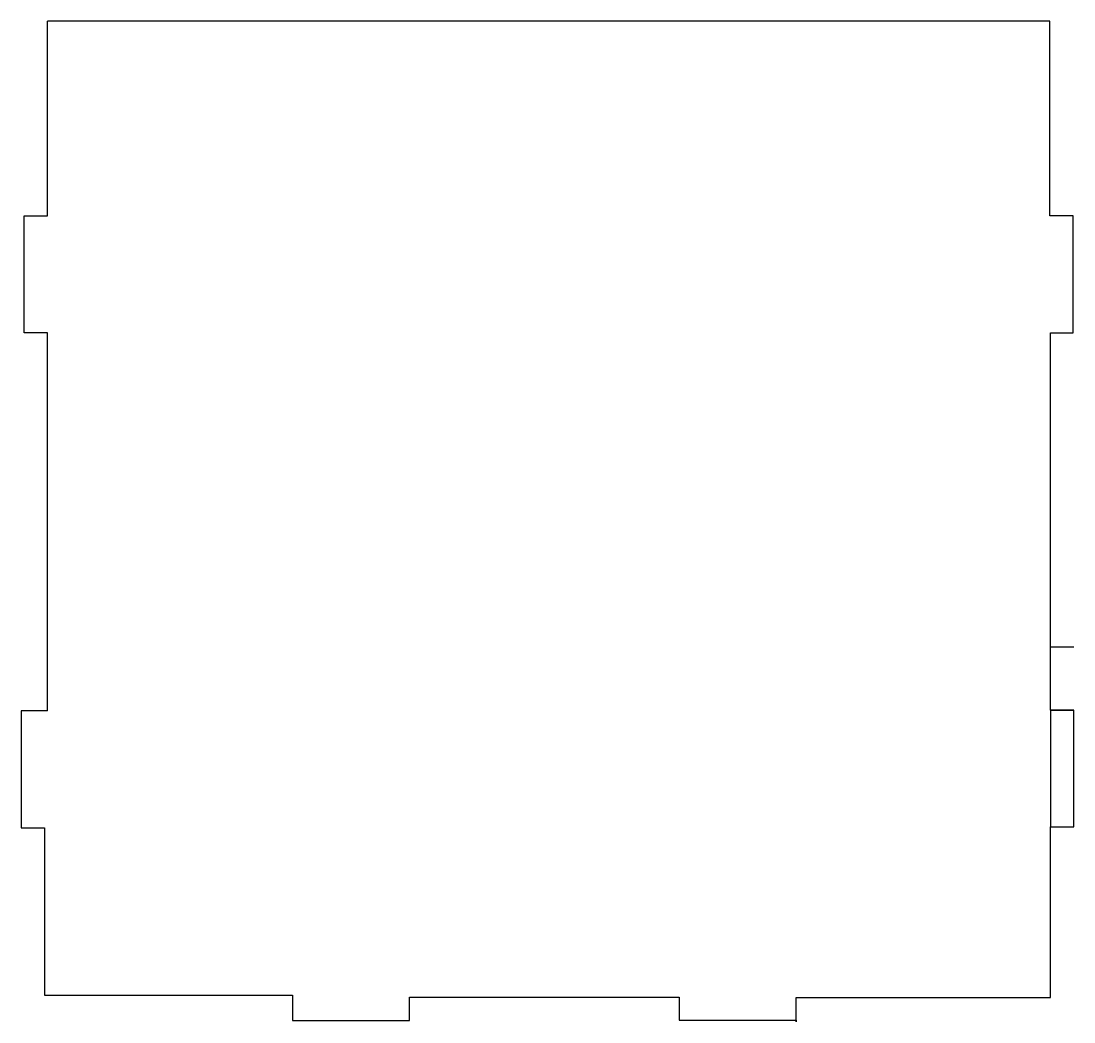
# Model space of a CAD drawing. Header units: millimetres. Extents: x -135 to 135, y -175 to 82.
import ezdxf

# ---------------------------------------------------------------- set-up
doc = ezdxf.new("R2010")
doc.units = ezdxf.units.MM
doc.layers.get('0').update_dxf_attribs({"linetype": 'CONTINUOUS'})

msp = doc.modelspace()

# ---------------------------------------------------------------- linework, layer by layer
for p, q in [((128.84, 81.71), (-128.23, 81.71)), ((-128.23, 31.71), (-128.23, 81.71)), ((128.84, 31.72), (128.84, 81.71)), ((-134.23, 1.71), (-134.23, 31.71)), ((-134.23, 31.71), (-128.23, 31.71)), ((134.84, 31.72), (128.84, 31.72)), ((134.84, 1.72), (134.84, 31.72)), ((-128.23, 1.71), (-134.23, 1.71)), ((-128.23, -95.23), (-128.23, 1.71)), ((129, -95), (129, 1.72)), ((129, 1.72), (134.84, 1.72)), ((135, -78.9), (129, -78.9)), ((-128.23, -95.23), (-135.01, -95.23)), ((-135.01, -95.23), (-135.01, -125.23)), ((129, -95), (135, -95)), ((135, -125), (135, -95)), ((-135.01, -125.23), (-129.01, -125.23)), ((-129.01, -125.23), (-129.01, -168.13)), ((129, -168.72), (129, -125)), ((129, -125), (135, -125)), ((-129.01, -168.13), (-65.43, -168.13)), ((-65.43, -168.13), (-65.43, -174.65)), ((-35.43, -174.65), (-35.43, -168.65)), ((-35.43, -168.65), (33.76, -168.65)), ((33.76, -168.65), (33.76, -174.51)), ((63.76, -175), (63.76, -168.72)), ((63.76, -168.72), (129, -168.72)), ((-65.43, -174.65), (-35.43, -174.65)), ((33.76, -174.51), (63.76, -174.51)), ((63.76, -174.51), (63.76, -175))]:
    msp.add_line(p, q)
msp.add_lwpolyline([(135, -125), (135, -95), (129, -95), (129, -125)], close=True)

doc.saveas('drawing.dxf')
